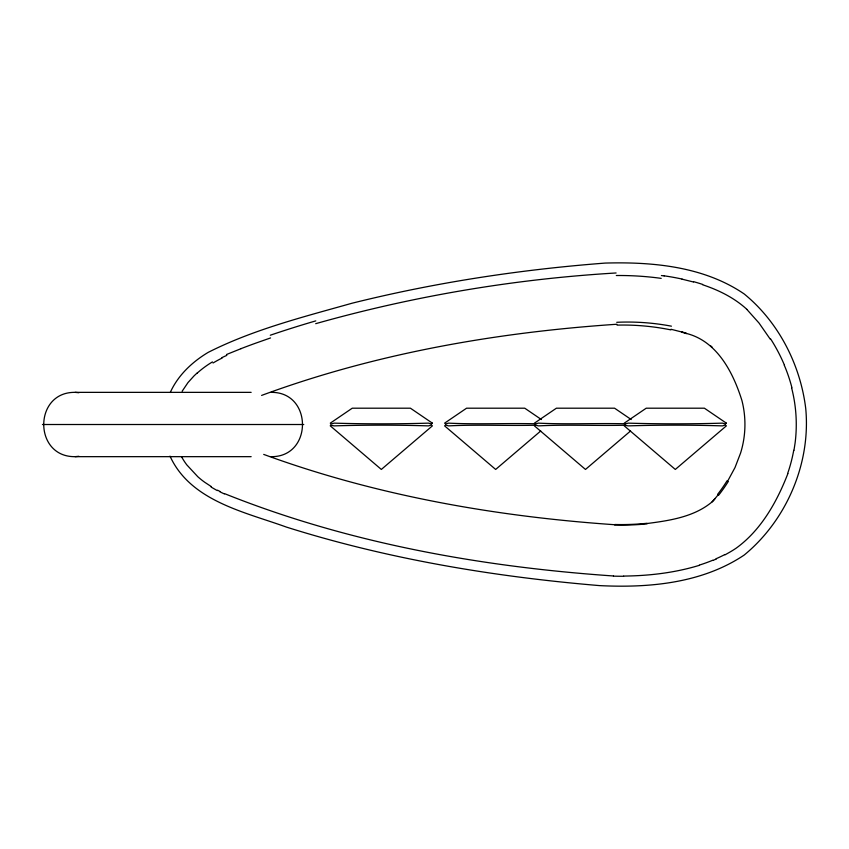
<?xml version="1.0" encoding="UTF-8"?>
<svg xmlns="http://www.w3.org/2000/svg" width="849" height="849" viewBox="0 0 849 849"><rect width="100%" height="100%" fill="white"/><g stroke="black" fill="none" stroke-linecap="round" stroke-linejoin="round"><path stroke-width="1.27" d="M793.964 450.352L795.099 443.019A145.147 143.545 90 0 0 791.618 387.897M787.904 473.54C777.015 501.642 761.245 529.914 736.391 548.008A96.648 93.995 -57.5 0 1 729.726 552.2L725.067 554.822M170.267 392.45C178.003 375.3 192.214 361.918 208.196 352.367C253.48 329.454 303.326 316.964 351.942 303.252C434.964 282.537 519.843 269.621 605.125 263.084C652.658 261.725 703.779 266.427 744.149 293.924C778.554 321.983 800.448 364.773 805.743 408.666C810.891 463.395 786.535 520.278 744.159 555.076C701.974 583.327 648.891 588.092 599.426 585.598C493.492 576.683 387.887 559.088 286.357 527.07C244.438 511.873 190.622 501.143 170.002 456.136M727.667 481.128L735.022 467.523L740.572 453.09A94.143 91.734 90 0 0 741.941 400.579C733.228 372.711 717.214 341.128 686.385 333.445M182.142 391.24L187.979 382.591L193.975 375.958A103.514 103.26 -54.7 0 1 197.138 373.019M718.158 494.787L713.553 500.39A30.49 29.97 61.4 0 1 712.024 501.929C694.047 517.009 669.437 520.617 646.927 523.536M540.717 430.984L495.657 469.444L444.621 425.88L445.608 425.009L448.516 425.88C477.085 424.436 506.418 425.911 535.114 425.222M630.542 430.984L585.481 469.444L534.446 425.88L535.432 425.009L538.34 425.88C566.909 424.436 596.242 425.911 624.938 425.222M716.269 559.024L712.863 560.467M226.492 354.521L240.946 348.706M261.609 395.411C375.396 353.449 496.219 332.362 616.936 324.244M270.555 337.944L256.048 343.038A380.84 208.27 -24.8 0 0 240.936 348.674M699.396 565.317C674.891 572.81 649.188 575.824 623.622 576.078M315.711 323.671C413.569 296.014 514.6 279.003 616.098 272.975M251.145 392.355L75.115 392.355C33.291 391.729 33.291 457.293 75.115 456.666L251.145 456.666M75.115 456.666L78.883 456.295M271.096 456.666C312.92 457.293 312.92 391.729 271.096 392.355M42.45 424.511L303.762 424.511M614.803 524.735C495.519 516.51 376.213 495.593 263.71 454.406M613.487 575.983C481.022 566.824 348.111 543.169 224.497 493.619M75.115 392.355L78.883 392.726M661.413 275.543L664.151 275.925M624.938 423.768C596.231 423.11 566.941 424.521 538.34 423.142L535.432 423.98L534.446 423.142L556.392 408.199L614.58 408.199L631.21 419.533M535.114 423.768C506.407 423.11 477.106 424.521 448.516 423.142L445.608 423.98L444.621 423.142L466.568 408.199L524.756 408.199L541.386 419.533M682.044 279.162L693.527 282.006M671.028 329.274L681.726 331.991M702.558 284.744C717.416 289.668 731.827 296.598 743.883 306.712A64.577 64.206 87.2 0 1 746.802 309.333M219.88 491.401L217.567 490.191M211.369 486.636L204.779 482.306A82.385 82.204 56.2 0 1 197.828 476.745L186.822 464.891A67.156 67.145 76.5 0 1 181.569 456.804M746.791 309.344L759.017 323.034L770.319 339.271M710.687 345.883A28.728 28.229 -61.6 0 1 712.29 347.368M681.768 331.821A140.372 134.333 67.2 0 1 686.427 333.264M616.745 322.302A248.715 233.995 56.6 0 1 671.421 326.175M646.927 523.886A272.805 253.289 -50.8 0 1 614.782 525.011M727.094 480.746A151.684 143.417 -80.5 0 1 717.638 494.341M728.251 481.521A151.684 144.765 -83.3 0 1 718.636 495.2M715.081 498.512A52.511 51.396 73.8 0 1 713.829 499.987A31.264 30.723 61.4 0 1 712.024 501.939M646.917 523.302A272.805 252.769 -49.8 0 1 614.825 524.502M617.032 325.125A248.715 230.525 50 0 1 670.943 329.9M681.683 332.161A140.372 133.983 65.3 0 1 686.332 333.615M784.274 365.197A157.373 155.155 88.5 0 1 791.947 387.813M770.701 339.016A171.456 168.102 85.6 0 1 784.434 365.134M693.601 281.677A187.003 176.762 46.4 0 1 702.643 284.415M664.151 275.829A247.908 231.342 42.9 0 1 682.055 279.056M616.31 275.522A313.387 292.077 42.5 0 1 661.212 278.366M270.29 335.228A612.447 341.383 -25 0 1 315.786 320.89M221.897 357.652A106.677 100.851 -33.3 0 1 226.832 355.381M213.046 362.99A122.15 118.998 -37.3 0 1 222.098 358.055M197.212 373.104A97.656 97.094 -48 0 1 212.42 361.918M217.344 490.605A138.451 137.06 43.4 0 1 211.114 487.039M224.369 493.906A95.81 92.753 36.7 0 1 219.732 491.688M623.612 576.259A336.883 323.724 -63.6 0 1 613.477 576.142M712.789 560.244A170.373 161.437 -47.3 0 1 699.343 565.105M724.919 554.514A137.421 132.179 -52.3 0 1 716.142 558.706M793.73 450.31A153.743 151.334 -87.8 0 1 787.67 473.466M330.548 425.222L330.303 425.88L381.339 469.444L432.374 425.88L431.398 425.009L428.49 425.88C397.353 424.924 365.314 424.924 334.188 425.88L330.548 425.222M624.514 425.222L624.27 425.88L675.316 469.444L726.351 425.88L725.364 425.009L722.457 425.88C691.33 424.924 659.291 424.924 628.164 425.88L624.514 425.222M432.374 423.142L431.398 423.98L428.49 423.142C397.332 424.054 365.346 424.054 334.188 423.142L331.28 423.98L330.303 423.142L352.25 408.199L410.428 408.199L432.374 423.142M726.351 423.142L725.364 423.98L722.457 423.142C691.309 424.054 659.312 424.054 628.164 423.142L625.257 423.98L624.27 423.142L646.216 408.199L704.405 408.199L726.351 423.142"/></g></svg>
